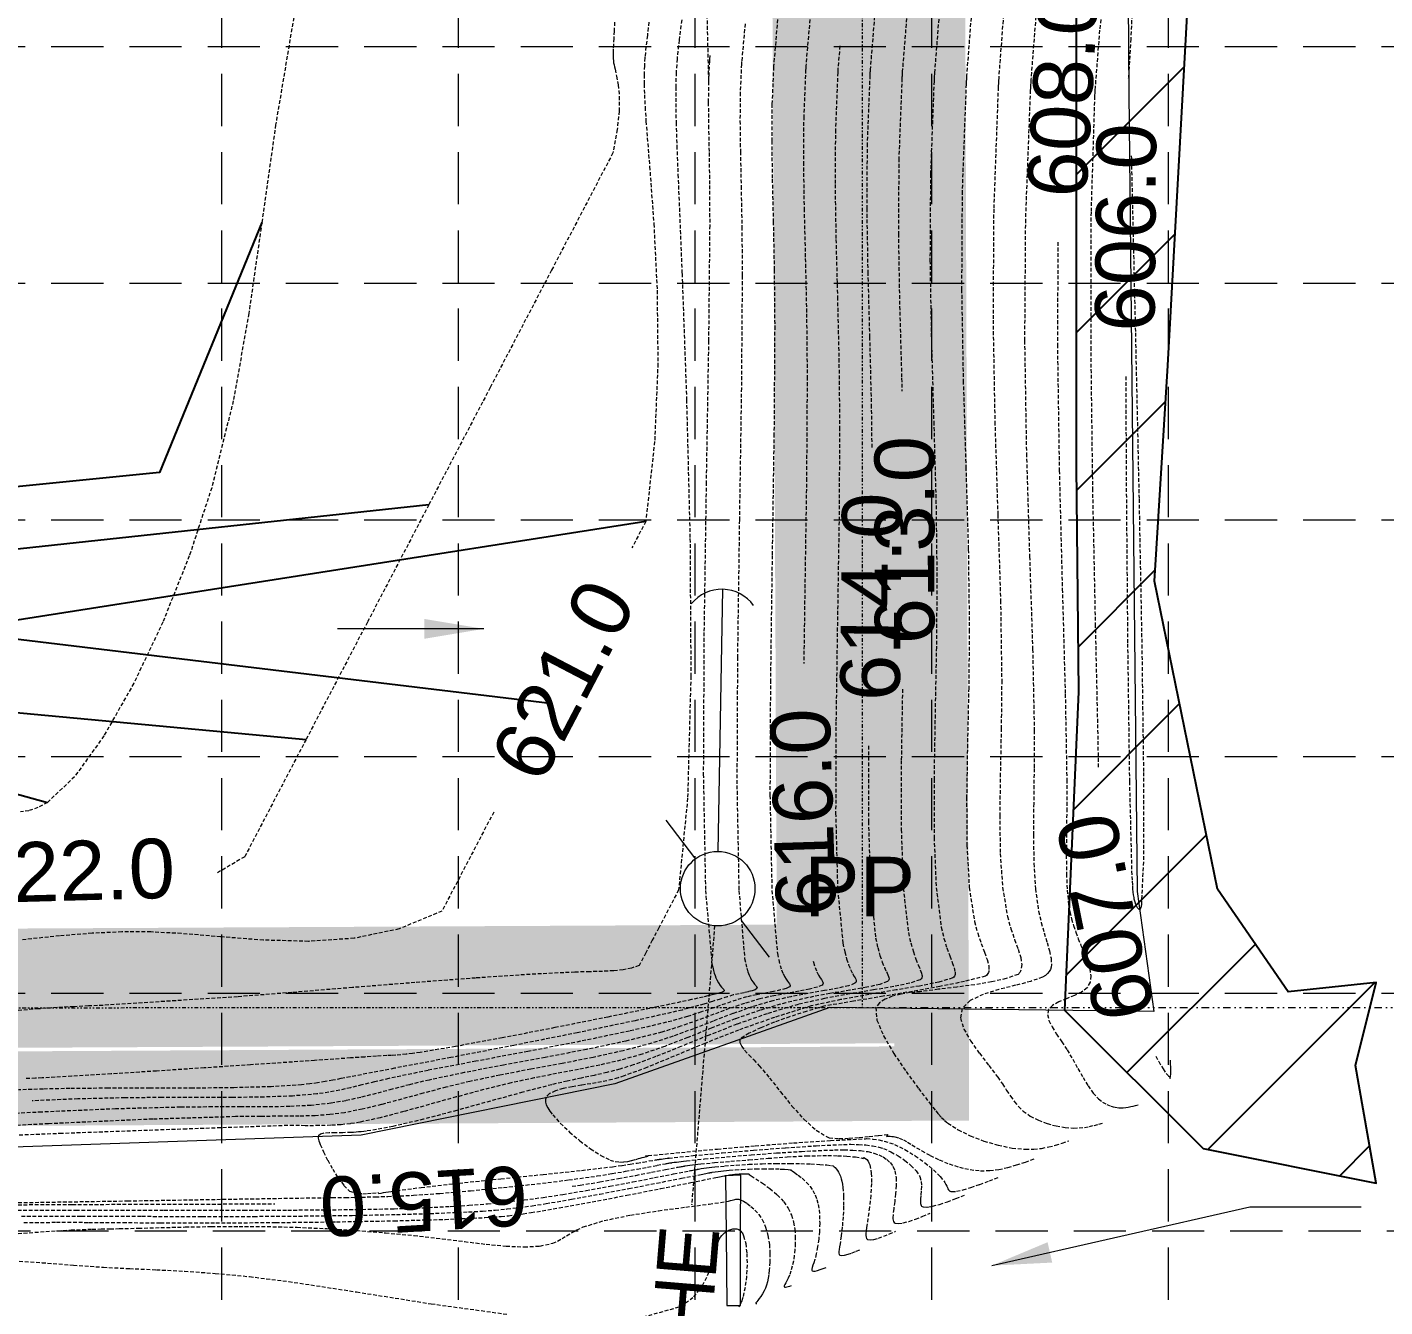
# Model space of a CAD drawing. Extents: x 299711 to 300729, y 199411 to 200048.
# Drawn here: x 300460.8 to 300551.9, y 199533.4 to 199619.3 of the extents above; entities that cross this region are included whole.
import ezdxf
from ezdxf.enums import TextEntityAlignment as Align

# ---------------------------------------------------------------- set-up
doc = ezdxf.new("R2010")
doc.units = 0
doc.header["$MEASUREMENT"] = 0
for name, pattern in [('DIVIDE', [1.25, 0.5, -0.25, 0, -0.25, 0, -0.25]), ('DIVIDE2', [0.625, 0.25, -0.125, 0, -0.125, 0, -0.125]), ('HIDDEN', [0.375, 0.25, -0.125])]:
    doc.linetypes.add(name, pattern=pattern)
for name, color, linetype in [('20-FIRM08-98', 7, 'Continuous'), ('63-TOE OF SLOPE', 7, 'Continuous'), ('BASE-30', 252, 'Continuous'), ('BASE-52', 252, 'Continuous'), ('BASE-53', 252, 'Continuous'), ('BOUND-13', 7, 'Continuous'), ('BOUND-30', 7, 'Continuous'), ('CONT-1', 252, 'Continuous'), ('CONT-2', 252, 'Continuous'), ('FIRM ON CONTOUR', 6, 'Continuous'), ('GRID', 254, 'HIDDEN'), ('LIMITS OF DISTURBANCE', 1, 'HIDDEN'), ('PRO-GRADE', 2, 'Continuous'), ('PRO-GRADE-ARROWS', 5, 'Continuous'), ('SILT FENCE', 200, 'Continuous'), ('WATER', 5, 'Continuous')]:
    doc.layers.add(name, color=color, linetype=linetype)
doc.styles.get("Standard").update_dxf_attribs({"font": 'ARIAL.TTF'})
doc.styles.add('X-HLVL1', font='X-HLVL1', dxfattribs={"width": 0.95})

# ---------------------------------------------------------------- blocks, each defined once
blk = doc.blocks.new('PP')
at = {"layer": 'BASE-52', "color": 0, "linetype": 'Continuous', "lineweight": 0}
for p, q in [((0.0413, 0.0306), (0.092, 0.0693)), ((-0.092, -0.0693), (-0.0427, -0.032))]:
    blk.add_line(p, q, dxfattribs=at)
blk.add_circle((0, 0), 0.05, dxfattribs=at)

msp = doc.modelspace()

# ---------------------------------------------------------------- hatches: boundary and pattern name
at = {"layer": 'WATER'}
h = msp.add_hatch(dxfattribs=at)
h.set_pattern_fill('ANSI31', color=256, scale=60, style=0)
h.paths.add_polyline_path([(300024.184, 199948.501), (300022.336, 199944.484), (300033.266, 199938.377), (300054.726, 199935.244), (300069.355, 199934.28), (300082.32, 199931.306), (300102.173, 199930.904), (300137.815, 199933.309), (300145.357, 199934.581), (300150.654, 199936.133), (300216.427, 199929.212), (300239.967, 199935.211), (300309.481, 199930.143), (300388.058, 199931.325), (300401.647, 199934.278), (300431.187, 199932.506), (300460.136, 199930.143), (300468.407, 199924.828), (300479.633, 199924.237), (300485.541, 199921.875), (300518.625, 199923.647), (300538.713, 199920.103), (300525.124, 199922.466), (300533.099, 199864.816), (300538.771, 199829.853), (300537.826, 199784.495), (300528.373, 199740.082), (300530.263, 199724.017), (300532.154, 199712.678), (300534.044, 199695.669), (300534.044, 199677.714), (300534.044, 199662.595), (300533.099, 199645.586), (300531.209, 199633.301), (300531.209, 199613.457), (300531.209, 199603.063), (300531.209, 199589.833), (300531.357, 199574.696), (300530.428, 199553.335), (300539.718, 199544.048), (300551.331, 199541.726), (300549.938, 199549.62), (300551.331, 199555.193), (300545.416, 199554.574), (300540.688, 199561.462), (300536.466, 199582.126), (300537.346, 199596.582), (300538.789, 199622.526), (300540.183, 199640.636), (300539.254, 199661.997), (300539.718, 199694.967), (300536.931, 199713.542), (300535.073, 199727.473), (300535.537, 199739.546), (300544.709, 199775.384), (300545.797, 199796.586), (300544.828, 199821.739), (300545.757, 199845.422), (300538.325, 199864.461), (300537.86, 199884.893), (300536.466, 199912.755), (300537.875, 199929.161), (300536.017, 199947.272), (300545.307, 199971.883), (300539.733, 199994.173), (300535.552, 200011.354), (300523.475, 200017.855), (300528.584, 199979.313), (300523.939, 199961.203), (300513.719, 199943.557), (300495.603, 199941.235), (300472.377, 199944.485), (300446.828, 199946.807), (300411.059, 199943.557), (300349.742, 199935.198), (300335.806, 199937.52), (300307.005, 199940.306), (300271.237, 199943.557), (300240.498, 199942.176), (300214.02, 199942.176), (300175.464, 199943.104), (300151.309, 199946.819), (300105.32, 199947.284), (300086.275, 199945.426), (300062.119, 199943.569), (300053.293, 199943.569)])

# ---------------------------------------------------------------- linework, layer by layer
at = {"layer": '20-FIRM08-98', "color": 7, "linetype": 'Continuous', "lineweight": 0}
msp.add_lwpolyline([(300525.54, 199536.193), (300542.847, 199540.129), (300550.32, 199540.129)], dxfattribs=at)
msp.add_solid([(300529.596, 199536.398), (300525.54, 199536.193), (300529.285, 199537.763)], dxfattribs=at)
at = {"layer": '63-TOE OF SLOPE', "linetype": 'Continuous', "lineweight": 0}
msp.add_lwpolyline([(300536.053, 199879.072), (300535.372, 199798.41), (300535.266, 199713.71), (300534.275, 199679.432), (300534.744, 199614.857), (300535.288, 199561.294), (300536.423, 199553.237), (300514.679, 199553.506), (300500.259, 199548.39), (300483.232, 199544.952), (300427.485, 199543.022), (300370.578, 199541.113), (300346.08, 199540.156), (300306.204, 199539.467), (300286.86, 199541.436), (300223.338, 199541.39), (300159.383, 199541.419), (300107.063, 199542.515), (300030.124, 199539.614), (299979.954, 199538.965), (299932.772, 199541.669)], dxfattribs=at)
at = {"layer": 'BASE-30', "linetype": 'Continuous', "lineweight": 0}
msp.add_lwpolyline([(300507.674, 199542.22), (300507.729, 199538.309), (300507.773, 199533.507), (300508.678, 199533.515), (300508.678, 199538.386), (300508.699, 199542.262), (300507.674, 199542.22)], dxfattribs=at)
at = {"layer": 'BASE-52', "linetype": 'Continuous', "lineweight": 0}
msp.add_line((300507.194, 199563.984), (300507.49, 199581.574), dxfattribs=at)
at = {"layer": 'BASE-52', "linetype": 'HIDDEN', "lineweight": 0}
msp.add_line((300506.947, 199558.993), (300505.403, 199540.243), dxfattribs=at)
at = {"layer": 'BASE-52', "linetype": 'Continuous', "lineweight": 0}
msp.add_arc((300507.426, 199578.937), 2.638, 36.08162, 140.81978, dxfattribs=at)
at = {"layer": 'BOUND-13', "color": 7, "linetype": 'DIVIDE2', "lineweight": 0}
msp.add_lwpolyline([(300000.073, 199553.408), (300000.005, 200000.008), (300516.848, 199985.027), (300516.848, 199553.487), (300000.073, 199553.408)], dxfattribs=at)
at = {"layer": 'BOUND-30', "color": 7, "linetype": 'DIVIDE', "lineweight": 0}
msp.add_line((300601.017, 199553.499), (300516.849, 199553.486), dxfattribs=at)
at = {"layer": 'CONT-1', "color": 25, "linetype": 'HIDDEN', "lineweight": 0}
for points in [[(300526.856, 199627.233), (300526.01, 199615.969), (300526.003, 199615.851), (300525.997, 199615.733), (300525.99, 199615.615), (300525.984, 199615.498), (300525.977, 199615.38), (300525.971, 199615.263), (300525.669, 199607.087), (300525.624, 199599.634), (300525.746, 199592.826), (300525.944, 199586.581), (300526.128, 199580.819), (300526.207, 199575.459), (300526.174, 199572.259), (300526.113, 199569.229), (300526.074, 199566.409), (300526.108, 199563.841), (300526.264, 199561.566), (300526.591, 199559.626), (300526.825, 199558.8), (300527.076, 199558.066), (300527.307, 199557.42), (300527.479, 199556.863), (300527.555, 199556.393), (300527.499, 199556.008), (300527.477, 199555.959), (300527.451, 199555.91), (300527.421, 199555.864), (300527.386, 199555.819), (300527.347, 199555.776), (300527.303, 199555.734), (300526.507, 199555.458), (300525.518, 199555.231), (300524.393, 199555.041), (300523.188, 199554.88), (300521.959, 199554.735), (300520.744, 199554.574), (300520.068, 199554.518), (300519.427, 199554.405), (300518.861, 199554.263), (300518.384, 199554.076), (300518.01, 199553.83), (300517.753, 199553.512), (300517.838, 199552.668), (300518.283, 199551.604), (300518.973, 199550.419), (300519.793, 199549.21), (300520.629, 199548.073), (300521.368, 199547.105), (300521.58, 199546.828), (300521.778, 199546.577), (300521.969, 199546.349), (300522.163, 199546.139), (300522.369, 199545.941), (300522.598, 199545.752), (300523.279, 199545.308), (300524.1, 199544.902), (300525.012, 199544.552), (300525.967, 199544.274), (300526.915, 199544.083), (300527.808, 199543.998), (300528.365, 199544.006), (300528.881, 199544.061), (300529.365, 199544.154), (300529.825, 199544.275), (300530.269, 199544.416), (300530.704, 199544.565)], [(300504.736, 199619.778), (300504.564, 199618.433), (300504.435, 199617.242), (300504.434, 199617.229), (300504.433, 199617.217), (300504.432, 199617.204), (300504.431, 199617.191), (300504.43, 199617.179), (300504.429, 199617.166), (300504.365, 199616.244), (300504.334, 199615.274), (300504.333, 199614.182), (300504.359, 199612.89), (300504.412, 199611.324), (300504.487, 199609.408), (300504.758, 199602.766), (300505.061, 199594.302), (300505.293, 199584.973), (300505.351, 199575.74), (300505.132, 199567.561), (300504.531, 199561.396), (300503.649, 199559.709), (300503.208, 199558.866), (300502.766, 199558.022), (300502.325, 199557.179), (300501.884, 199556.335), (300501.373, 199556.156), (300500.808, 199556.042), (300500.169, 199555.975), (300499.431, 199555.938), (300498.573, 199555.914), (300497.573, 199555.885), (300494.576, 199555.736), (300490.909, 199555.491), (300486.843, 199555.185), (300482.646, 199554.851), (300478.588, 199554.522), (300474.937, 199554.233), (300473.433, 199554.137), (300470.425, 199553.945), (300467.417, 199553.753), (300465.913, 199553.657), (300464.937, 199553.614), (300463.942, 199553.568), (300462.851, 199553.508), (300461.59, 199553.423), (300460.08, 199553.301)], [(300515.347, 199618.042), (300515.226, 199616.575), (300515.222, 199616.521), (300515.219, 199616.467), (300515.216, 199616.412), (300515.212, 199616.358), (300515.209, 199616.304), (300515.206, 199616.25), (300515.051, 199612.418), (300515.026, 199608.733), (300515.085, 199605.045), (300515.186, 199601.201), (300515.284, 199597.051), (300515.333, 199592.442), (300515.291, 199586.12), (300515.184, 199579.375), (300515.086, 199572.692), (300515.066, 199566.55), (300515.198, 199561.433), (300515.552, 199557.823), (300515.673, 199557.248), (300515.804, 199556.769), (300515.939, 199556.375), (300516.073, 199556.056), (300516.198, 199555.801), (300516.311, 199555.597), (300516.368, 199555.496), (300516.413, 199555.407), (300516.439, 199555.329), (300516.441, 199555.259), (300516.414, 199555.196), (300516.351, 199555.136), (300515.939, 199554.972), (300515.236, 199554.813), (300514.311, 199554.646), (300513.231, 199554.456), (300512.063, 199554.232), (300510.854, 199553.967), (300509.494, 199553.563), (300508.17, 199553.1), (300506.857, 199552.601), (300505.53, 199552.089), (300504.16, 199551.585), (300502.723, 199551.113), (300500.808, 199550.609), (300498.793, 199550.163), (300496.713, 199549.758), (300494.613, 199549.37), (300492.537, 199548.976), (300490.529, 199548.553), (300488.923, 199548.164), (300487.397, 199547.76), (300485.951, 199547.364), (300484.588, 199547), (300483.309, 199546.689), (300482.114, 199546.455), (300481.129, 199546.326), (300480.142, 199546.254), (300479.083, 199546.222), (300477.885, 199546.213), (300476.478, 199546.207), (300474.795, 199546.188), (300469.246, 199546.021), (300462.251, 199545.711), (300454.503, 199545.312)], [(300497.386, 199541.514), (300497.926, 199541.593), (300499.248, 199541.809), (300500.497, 199542.032), (300501.658, 199542.251), (300502.712, 199542.456), (300503.644, 199542.64), (300504.437, 199542.791), (300504.509, 199542.804), (300504.58, 199542.816), (300504.649, 199542.829), (300504.717, 199542.841), (300504.784, 199542.852), (300504.85, 199542.863), (300504.869, 199542.866), (300504.887, 199542.869), (300504.906, 199542.872), (300504.925, 199542.875), (300504.943, 199542.878), (300504.962, 199542.881), (300505.128, 199542.907), (300505.294, 199542.93), (300505.463, 199542.952), (300505.639, 199542.973), (300505.823, 199542.994), (300506.018, 199543.015), (300506.938, 199543.103), (300508.035, 199543.197), (300509.252, 199543.296), (300510.534, 199543.395), (300511.824, 199543.494), (300513.097, 199543.556), (300513.836, 199543.57), (300514.54, 199543.576), (300515.205, 199543.568), (300515.824, 199543.539), (300516.393, 199543.484), (300516.908, 199543.39), (300516.966, 199543.456), (300517.069, 199543.387), (300517.159, 199543.305), (300517.237, 199543.209), (300517.303, 199543.095), (300517.358, 199542.962), (300517.459, 199542.405), (300517.472, 199541.698), (300517.422, 199540.911), (300517.334, 199540.109), (300517.232, 199539.362), (300517.143, 199538.737), (300517.116, 199538.532), (300517.099, 199538.358), (300517.096, 199538.214), (300517.11, 199538.099), (300517.145, 199538.012), (300517.205, 199537.954), (300517.378, 199537.913), (300517.628, 199537.944), (300517.937, 199538.032), (300518.292, 199538.163), (300518.677, 199538.322), (300519.078, 199538.496)], [(300455.334, 199540.255), (300463.851, 199540.298), (300471.725, 199540.323), (300477.443, 199540.336)], [(300501.8, 199532.645), (300504.696, 199533.461), (300505.547, 199534.104), (300506.143, 199534.868), (300506.545, 199535.685), (300506.812, 199536.489), (300507.004, 199537.214), (300507.181, 199537.791), (300507.254, 199537.957), (300507.335, 199538.097), (300507.422, 199538.215), (300507.517, 199538.314), (300507.618, 199538.398), (300507.727, 199538.471), (300507.755, 199538.487), (300507.782, 199538.503), (300507.81, 199538.519), (300507.839, 199538.533), (300507.867, 199538.548), (300507.896, 199538.561), (300508.032, 199538.615), (300508.171, 199538.651), (300508.308, 199538.666), (300508.442, 199538.655), (300508.567, 199538.612), (300508.681, 199538.535), (300508.721, 199538.494), (300508.76, 199538.446), (300508.796, 199538.393), (300508.83, 199538.334), (300508.861, 199538.268), (300508.891, 199538.197), (300509.029, 199537.673), (300509.106, 199537.006), (300509.124, 199536.254), (300509.084, 199535.474), (300508.989, 199534.725), (300508.839, 199534.065), (300508.815, 199533.986), (300508.79, 199533.91), (300508.764, 199533.837), (300508.737, 199533.766), (300508.709, 199533.698), (300508.68, 199533.631), (300508.532, 199533.352)], [(300459.547, 199536.55), (300461.825, 199536.389), (300463.937, 199536.226), (300465.936, 199536.086), (300467.702, 199535.995), (300469.494, 199535.916), (300471.384, 199535.819), (300473.446, 199535.675), (300475.752, 199535.455), (300478.376, 199535.128), (300482.924, 199534.429), (300487.939, 199533.63), (300493.022, 199532.932)]]:
    msp.add_lwpolyline(points, dxfattribs=at)
at = {"layer": 'CONT-2', "color": 43, "linetype": 'HIDDEN', "lineweight": 0}
for points in [[(300543.32, 199696.825), (300541.933, 199692.417), (300540.644, 199687.546), (300538.23, 199664.915), (300536.621, 199649.827), (300535.816, 199642.283), (300535.805, 199641.997), (300535.793, 199641.714), (300535.782, 199641.432), (300535.77, 199641.15), (300535.759, 199640.867), (300535.748, 199640.583), (300535.57, 199635.987), (300535.385, 199631.113), (300535.202, 199626.328), (300535.027, 199622.001), (300534.867, 199618.503), (300534.731, 199616.203), (300534.704, 199615.884), (300534.701, 199615.854)], [(300497.904, 199696.454), (300497.801, 199692.105), (300495.603, 199680.814), (300492.089, 199667.841), (300487.937, 199654.101), (300483.823, 199640.505), (300480.424, 199627.968), (300478.705, 199619.935), (300477.496, 199612.745), (300476.569, 199606.197), (300475.697, 199600.089), (300474.652, 199594.219), (300473.207, 199588.386), (300471.702, 199583.814), (300469.924, 199579.367), (300467.978, 199575.266), (300465.97, 199571.734), (300464.003, 199568.996), (300462.184, 199567.273), (300461.549, 199566.923), (300460.946, 199566.72), (300460.373, 199566.633)], [(300524.606, 199625.911), (300523.853, 199616.082), (300523.847, 199615.979), (300523.841, 199615.876), (300523.835, 199615.774), (300523.83, 199615.671), (300523.824, 199615.568), (300523.818, 199615.466), (300523.551, 199608.298), (300523.514, 199601.698), (300523.624, 199595.559), (300523.802, 199589.775), (300523.966, 199584.24), (300524.034, 199578.849), (300523.991, 199574.949), (300523.911, 199571.171), (300523.852, 199567.613), (300523.872, 199564.378), (300524.029, 199561.566), (300524.381, 199559.277), (300524.596, 199558.492), (300524.827, 199557.81), (300525.047, 199557.226), (300525.225, 199556.733), (300525.335, 199556.322), (300525.348, 199555.989), (300525.333, 199555.919), (300525.31, 199555.853), (300525.277, 199555.79), (300525.234, 199555.729), (300525.179, 199555.671), (300525.112, 199555.614), (300523.712, 199555.258), (300522.057, 199554.921), (300520.216, 199554.593), (300518.259, 199554.267), (300516.258, 199553.934), (300514.263, 199553.595), (300513.095, 199553.243), (300511.98, 199552.891), (300510.956, 199552.529), (300510.044, 199552.158), (300509.262, 199551.782), (300508.629, 199551.401), (300508.634, 199551.162), (300508.751, 199550.911), (300508.96, 199550.64), (300509.24, 199550.339), (300509.573, 199549.998), (300509.939, 199549.609), (300510.633, 199548.782), (300511.366, 199547.852), (300512.135, 199546.901), (300512.937, 199546.013), (300513.769, 199545.273), (300514.627, 199544.763), (300515.302, 199544.725), (300515.977, 199544.739), (300516.646, 199544.788), (300517.304, 199544.857), (300517.945, 199544.931), (300518.564, 199544.993), (300518.481, 199544.867), (300518.601, 199544.872), (300518.716, 199544.872), (300518.828, 199544.866), (300518.937, 199544.853), (300519.044, 199544.835), (300519.328, 199544.754), (300519.608, 199544.632), (300519.891, 199544.479), (300520.186, 199544.3), (300520.499, 199544.104), (300520.838, 199543.897), (300521.399, 199543.587), (300522.02, 199543.287), (300522.684, 199543.017), (300523.376, 199542.794), (300524.082, 199542.635), (300524.787, 199542.558), (300525.406, 199542.569), (300526.014, 199542.645), (300526.613, 199542.775), (300527.205, 199542.945), (300527.793, 199543.142), (300528.379, 199543.351)], [(300528.988, 199626.358), (300528.166, 199615.795), (300528.159, 199615.672), (300528.152, 199615.55), (300528.145, 199615.428), (300528.138, 199615.306), (300528.131, 199615.184), (300528.124, 199615.062), (300527.795, 199606.4), (300527.739, 199598.259), (300527.863, 199590.699), (300528.075, 199583.78), (300528.281, 199577.562), (300528.388, 199572.105), (300528.381, 199569.548), (300528.352, 199567.214), (300528.336, 199565.096), (300528.363, 199563.189), (300528.468, 199561.486), (300528.682, 199559.98), (300528.858, 199559.216), (300529.054, 199558.515), (300529.246, 199557.88), (300529.407, 199557.312), (300529.515, 199556.814), (300529.542, 199556.389), (300529.521, 199556.218), (300529.474, 199556.062), (300529.397, 199555.919), (300529.285, 199555.788), (300529.135, 199555.666), (300528.942, 199555.553), (300528.159, 199555.265), (300527.138, 199555.001), (300526.023, 199554.723), (300524.957, 199554.395), (300524.085, 199553.979), (300523.55, 199553.44), (300523.447, 199552.806), (300523.667, 199552.07), (300524.119, 199551.269), (300524.71, 199550.44), (300525.346, 199549.619), (300525.936, 199548.843), (300526.257, 199548.38), (300526.539, 199547.952), (300526.8, 199547.556), (300527.06, 199547.194), (300527.338, 199546.864), (300527.652, 199546.566), (300528.127, 199546.232), (300528.67, 199545.951), (300529.256, 199545.727), (300529.862, 199545.562), (300530.465, 199545.46), (300531.041, 199545.421), (300531.409, 199545.433), (300531.756, 199545.471), (300532.088, 199545.529), (300532.409, 199545.604), (300532.721, 199545.689), (300533.029, 199545.779)], [(300522.36, 199624.7), (300521.696, 199616.199), (300521.691, 199616.11), (300521.685, 199616.021), (300521.68, 199615.932), (300521.675, 199615.842), (300521.67, 199615.754), (300521.665, 199615.665), (300521.428, 199609.433), (300521.394, 199603.63), (300521.49, 199598.134), (300521.647, 199592.82), (300521.795, 199587.565), (300521.862, 199582.247), (300521.822, 199577.683), (300521.736, 199573.159), (300521.665, 199568.847), (300521.67, 199564.919), (300521.812, 199561.547), (300522.151, 199558.903), (300522.331, 199558.154), (300522.526, 199557.516), (300522.717, 199556.978), (300522.886, 199556.533), (300523.013, 199556.171), (300523.08, 199555.885), (300523.085, 199555.808), (300523.081, 199555.736), (300523.064, 199555.67), (300523.033, 199555.608), (300522.986, 199555.55), (300522.922, 199555.495), (300521.991, 199555.215), (300520.697, 199554.955), (300519.116, 199554.689), (300517.325, 199554.394), (300515.401, 199554.044), (300513.419, 199553.616), (300510.961, 199552.851), (300508.558, 199552.001), (300506.296, 199551.107), (300504.226, 199550.244), (300502.4, 199549.49), (300500.871, 199548.922), (300500.464, 199548.794), (300500.082, 199548.688), (300499.718, 199548.599), (300499.363, 199548.523), (300499.009, 199548.457), (300498.648, 199548.397), (300498.016, 199548.3), (300497.383, 199548.196), (300496.788, 199548.075), (300496.273, 199547.926), (300495.876, 199547.737), (300495.639, 199547.497), (300495.59, 199547.342), (300495.596, 199547.17), (300495.651, 199546.981), (300495.754, 199546.774), (300495.899, 199546.551), (300496.083, 199546.312), (300496.593, 199545.748), (300497.218, 199545.152), (300497.912, 199544.566), (300498.627, 199544.03), (300499.315, 199543.587), (300499.929, 199543.278), (300500.268, 199543.184), (300500.573, 199543.143), (300500.853, 199543.147), (300501.121, 199543.185), (300501.386, 199543.247), (300501.657, 199543.324), (300501.717, 199543.335), (300501.829, 199543.37), (300501.947, 199543.406), (300502.075, 199543.443), (300502.213, 199543.48), (300502.365, 199543.518), (300502.381, 199543.522), (300502.397, 199543.525), (300502.413, 199543.529), (300502.43, 199543.533), (300502.447, 199543.537), (300502.464, 199543.541), (300502.468, 199543.542), (300502.473, 199543.543), (300502.478, 199543.544), (300502.483, 199543.545), (300502.488, 199543.546), (300502.312, 199543.55), (300502.316, 199543.55), (300502.319, 199543.55), (300502.323, 199543.551), (300502.327, 199543.551), (300502.33, 199543.551), (300502.489, 199543.571), (300504.714, 199543.793), (300507.137, 199544.017), (300509.671, 199544.232), (300512.23, 199544.426), (300514.726, 199544.589), (300517.074, 199544.708), (300517.132, 199544.731), (300517.561, 199544.687), (300517.955, 199544.626), (300518.324, 199544.546), (300518.679, 199544.443), (300519.005, 199544.326), (300519.715, 199543.982), (300520.409, 199543.562), (300521.055, 199543.097), (300521.623, 199542.622), (300522.082, 199542.168), (300522.4, 199541.767), (300522.469, 199541.644), (300522.52, 199541.534), (300522.562, 199541.436), (300522.598, 199541.352), (300522.637, 199541.282), (300522.683, 199541.228), (300522.706, 199541.21), (300522.732, 199541.194), (300522.76, 199541.182), (300522.791, 199541.171), (300522.826, 199541.164), (300522.865, 199541.159), (300523.178, 199541.179), (300523.61, 199541.278), (300524.137, 199541.438), (300524.736, 199541.645), (300525.383, 199541.884), (300526.053, 199542.137)], [(300520.12, 199623.618), (300519.539, 199616.321), (300519.534, 199616.244), (300519.53, 199616.168), (300519.525, 199616.091), (300519.521, 199616.014), (300519.516, 199615.938), (300519.512, 199615.862), (300519.305, 199610.49), (300519.273, 199605.436), (300519.357, 199600.561), (300519.494, 199595.73), (300519.517, 199594.87)], [(300517.885, 199622.639), (300517.382, 199616.447), (300517.378, 199616.381), (300517.374, 199616.316), (300517.37, 199616.251), (300517.367, 199616.186), (300517.363, 199616.121), (300517.359, 199616.057), (300517.178, 199611.482), (300517.15, 199607.133), (300517.222, 199602.861), (300517.34, 199598.52), (300517.454, 199593.963), (300517.487, 199591.074)], [(300533.155, 199622.411), (300532.774, 199619.091), (300532.47, 199615.221), (300532.464, 199615.129), (300532.459, 199615.037), (300532.453, 199614.944), (300532.448, 199614.852), (300532.443, 199614.758), (300532.438, 199614.665), (300532.198, 199606.888), (300532.176, 199597.836), (300532.296, 199588.343), (300532.481, 199579.247), (300532.656, 199571.383), (300532.684, 199569.524)], [(300511.205, 199620.191), (300510.913, 199616.842), (300510.911, 199616.807), (300510.909, 199616.771), (300510.906, 199616.736), (300510.904, 199616.701), (300510.902, 199616.666), (300510.9, 199616.631), (300510.794, 199614.133), (300510.774, 199611.667), (300510.812, 199609.089), (300510.878, 199606.254), (300510.943, 199603.015), (300510.977, 199599.229), (300510.928, 199592.01), (300510.806, 199583.839), (300510.69, 199575.491), (300510.658, 199567.741), (300510.789, 199561.363), (300511.16, 199557.131), (300511.246, 199556.702), (300511.34, 199556.341), (300511.438, 199556.04), (300511.539, 199555.79), (300511.641, 199555.586), (300511.742, 199555.418), (300511.831, 199555.291), (300511.911, 199555.185), (300511.972, 199555.097), (300512.008, 199555.021), (300512.009, 199554.956), (300511.97, 199554.897), (300511.741, 199554.793), (300511.376, 199554.693), (300510.903, 199554.592), (300510.354, 199554.482), (300509.759, 199554.36), (300509.09, 199554.228), (300508.395, 199554.009), (300507.664, 199553.767), (300506.896, 199553.501), (300506.061, 199553.215), (300505.131, 199552.915), (300504.078, 199552.605), (300501.237, 199551.932), (300497.946, 199551.244), (300494.423, 199550.563), (300490.93, 199549.907), (300487.728, 199549.295), (300485.081, 199548.745), (300484.118, 199548.521), (300483.28, 199548.315), (300482.521, 199548.13), (300481.796, 199547.966), (300481.06, 199547.827), (300480.269, 199547.713), (300478.625, 199547.574), (300476.71, 199547.502), (300474.577, 199547.475), (300472.276, 199547.472), (300469.86, 199547.471), (300467.379, 199547.451), (300464.22, 199547.376), (300461.169, 199547.254)], [(300513.428, 199620.933), (300513.069, 199616.707), (300513.067, 199616.663), (300513.064, 199616.618), (300513.061, 199616.574), (300513.058, 199616.53), (300513.056, 199616.485), (300513.053, 199616.441), (300512.923, 199613.3), (300512.9, 199610.244), (300512.949, 199607.12), (300513.032, 199603.779), (300513.113, 199600.068), (300513.155, 199595.838), (300513.111, 199589.032), (300512.998, 199581.565), (300512.927, 199576.592)], [(300508.986, 199619.522), (300508.758, 199616.979), (300508.756, 199616.952), (300508.754, 199616.926), (300508.752, 199616.899), (300508.751, 199616.872), (300508.749, 199616.845), (300508.747, 199616.819), (300508.664, 199614.914), (300508.647, 199613.002), (300508.675, 199610.949), (300508.725, 199608.622), (300508.773, 199605.889), (300508.797, 199602.614), (300508.74, 199595.074), (300508.606, 199586.226), (300508.479, 199577.023), (300508.441, 199568.415), (300508.574, 199561.355), (300508.961, 199556.794), (300509.03, 199556.452), (300509.103, 199556.157), (300509.18, 199555.904), (300509.26, 199555.69), (300509.343, 199555.508), (300509.427, 199555.355), (300509.53, 199555.202), (300509.626, 199555.078), (300509.708, 199554.979), (300509.766, 199554.899), (300509.792, 199554.834), (300509.779, 199554.778), (300509.664, 199554.707), (300509.476, 199554.641), (300509.227, 199554.574), (300508.931, 199554.506), (300508.601, 199554.431), (300508.195, 199554.354), (300507.793, 199554.224), (300507.323, 199554.082), (300506.803, 199553.922), (300506.215, 199553.746), (300505.54, 199553.554), (300504.759, 199553.344), (300501.608, 199552.625), (300497.73, 199551.815), (300493.477, 199550.971), (300489.253, 199550.156), (300485.46, 199549.432), (300482.499, 199548.861), (300481.877, 199548.739), (300481.322, 199548.631), (300480.808, 199548.538), (300480.306, 199548.457), (300479.791, 199548.387), (300479.236, 199548.328), (300477.187, 199548.198), (300474.694, 199548.129), (300471.927, 199548.101), (300469.058, 199548.097), (300466.258, 199548.095), (300463.698, 199548.078), (300461.9, 199548.041), (300460.24, 199547.983)], [(300500.233, 199619.634), (300500.201, 199619.033), (300500.174, 199618.543), (300500.152, 199618.149), (300500.137, 199617.831), (300500.129, 199617.573), (300500.13, 199617.356), (300500.13, 199617.354), (300500.13, 199617.351), (300500.13, 199617.349), (300500.13, 199617.347), (300500.13, 199617.345), (300500.13, 199617.343), (300500.138, 199617.188), (300500.151, 199617.043), (300500.171, 199616.903), (300500.196, 199616.764), (300500.226, 199616.621), (300500.263, 199616.468), (300500.374, 199616.011), (300500.482, 199615.42), (300500.55, 199614.652), (300500.539, 199613.665), (300500.41, 199612.416), (300500.125, 199610.862), (300496.007, 199602.99), (300491.889, 199595.117), (300487.771, 199587.245), (300483.653, 199579.372), (300479.535, 199571.5), (300475.417, 199563.627), (300473.543, 199562.521)], [(300502.543, 199619.634), (300502.433, 199618.728), (300502.341, 199617.975), (300502.273, 199617.293), (300502.272, 199617.285), (300502.271, 199617.278), (300502.271, 199617.27), (300502.27, 199617.263), (300502.269, 199617.255), (300502.269, 199617.248), (300502.233, 199616.694), (300502.216, 199616.108), (300502.217, 199615.467), (300502.238, 199614.747), (300502.28, 199613.926), (300502.342, 199612.981), (300502.585, 199609.937), (300502.867, 199606.101), (300503.086, 199601.637), (300503.139, 199596.71), (300502.92, 199591.486), (300502.328, 199586.129), (300501.397, 199584.348)], [(300506.628, 199617.391), (300506.603, 199617.119), (300506.601, 199617.1), (300506.6, 199617.081), (300506.599, 199617.062), (300506.597, 199617.043), (300506.596, 199617.024), (300506.595, 199617.005), (300506.533, 199615.641), (300506.521, 199614.241), (300506.539, 199612.691), (300506.573, 199610.876), (300506.604, 199608.68), (300506.616, 199605.987), (300506.537, 199598.247), (300506.379, 199588.762), (300506.231, 199578.685), (300506.186, 199569.171), (300506.334, 199561.371), (300506.768, 199556.439), (300506.817, 199556.209), (300506.867, 199556.002), (300506.919, 199555.816), (300506.973, 199555.65), (300507.029, 199555.502), (300507.087, 199555.371), (300507.202, 199555.158), (300507.315, 199554.994), (300507.418, 199554.87), (300507.503, 199554.779), (300507.563, 199554.711), (300507.589, 199554.658), (300507.581, 199554.622), (300507.547, 199554.588), (300507.489, 199554.556), (300507.406, 199554.524), (300507.298, 199554.491), (300507.168, 199554.455), (300506.983, 199554.407), (300506.76, 199554.352), (300506.496, 199554.289), (300506.185, 199554.217), (300505.822, 199554.136), (300505.402, 199554.043), (300502.969, 199553.526), (300499.785, 199552.871), (300496.233, 199552.161), (300492.695, 199551.475), (300489.555, 199550.894), (300487.195, 199550.5), (300486.682, 199550.428), (300486.256, 199550.377), (300485.892, 199550.341), (300485.569, 199550.316), (300485.264, 199550.297), (300484.953, 199550.281), (300484.27, 199550.241), (300483.462, 199550.189), (300482.511, 199550.125), (300481.4, 199550.048), (300480.11, 199549.959), (300478.622, 199549.856), (300475.819, 199549.666), (300472.697, 199549.458), (300469.497, 199549.249), (300466.457, 199549.056), (300463.818, 199548.897), (300461.82, 199548.788), (300461.384, 199548.768), (300461, 199548.752), (300460.645, 199548.739)], [(300534.529, 199595.858), (300534.56, 199588.735), (300534.652, 199577.916), (300534.776, 199568.674), (300534.923, 199562.665), (300534.939, 199562.303), (300534.956, 199561.985), (300534.973, 199561.708), (300534.992, 199561.467), (300535.013, 199561.256), (300535.036, 199561.073), (300535.05, 199560.98), (300535.065, 199560.893), (300535.081, 199560.812), (300535.098, 199560.737), (300535.116, 199560.666), (300535.134, 199560.6), (300535.186, 199560.449), (300535.241, 199560.323), (300535.298, 199560.225), (300535.356, 199560.154), (300535.411, 199560.114), (300535.462, 199560.105), (300535.489, 199560.115), (300535.514, 199560.139), (300535.538, 199560.179), (300535.559, 199560.237), (300535.58, 199560.315), (300535.599, 199560.416), (300535.738, 199563.417), (300535.74, 199569.348), (300535.632, 199577.623), (300535.441, 199587.657), (300535.196, 199598.862), (300534.923, 199610.653)], [(300529.977, 199604.873), (300529.944, 199597.998), (300530.068, 199589.541), (300530.272, 199581.594), (300530.469, 199574.551), (300530.572, 199568.804), (300530.57, 199566.859), (300530.554, 199565.179), (300530.541, 199563.731), (300530.549, 199562.479), (300530.596, 199561.391), (300530.698, 199560.433), (300530.787, 199559.936), (300530.897, 199559.464), (300531.028, 199559.008), (300531.177, 199558.564), (300531.342, 199558.124), (300531.522, 199557.681), (300531.746, 199557.15), (300531.954, 199556.622), (300532.111, 199556.111), (300532.183, 199555.634), (300532.135, 199555.206), (300531.934, 199554.841), (300531.566, 199554.552), (300531.083, 199554.314), (300530.551, 199554.103), (300530.039, 199553.891), (300529.615, 199553.655), (300529.347, 199553.368), (300529.282, 199553.037), (300529.375, 199552.648), (300529.589, 199552.208), (300529.888, 199551.726), (300530.234, 199551.208), (300530.593, 199550.662), (300530.968, 199550.04), (300531.321, 199549.418), (300531.663, 199548.817), (300532.002, 199548.262), (300532.347, 199547.775), (300532.707, 199547.38), (300532.975, 199547.166), (300533.252, 199547.004), (300533.532, 199546.89), (300533.811, 199546.819), (300534.087, 199546.785), (300534.354, 199546.784), (300534.53, 199546.799), (300534.7, 199546.825), (300534.867, 199546.859), (300535.031, 199546.9), (300535.193, 199546.945), (300535.355, 199546.993)], [(300519.547, 199574.872), (300519.47, 199570.097), (300519.466, 199565.455), (300519.603, 199561.516), (300519.948, 199558.539), (300520.106, 199557.842), (300520.278, 199557.254), (300520.45, 199556.766), (300520.609, 199556.366), (300520.741, 199556.045), (300520.834, 199555.791), (300520.857, 199555.706), (300520.867, 199555.628), (300520.863, 199555.558), (300520.841, 199555.493), (300520.798, 199555.432), (300520.731, 199555.375), (300520.039, 199555.142), (300518.968, 199554.921), (300517.603, 199554.69), (300516.024, 199554.428), (300514.315, 199554.113), (300512.558, 199553.723), (300510.471, 199553.097), (300508.438, 199552.387), (300506.503, 199551.633), (300504.686, 199550.891), (300503.007, 199550.214), (300501.487, 199549.658), (300500.585, 199549.381), (300499.725, 199549.156), (300498.873, 199548.961), (300497.993, 199548.774), (300497.053, 199548.572), (300496.016, 199548.332), (300494.068, 199547.828), (300491.9, 199547.229), (300489.64, 199546.603), (300487.417, 199546.015), (300485.361, 199545.532), (300483.6, 199545.22), (300483.414, 199545.197), (300483.233, 199545.177), (300483.058, 199545.161), (300482.888, 199545.147), (300482.722, 199545.136), (300482.561, 199545.127), (300482.002, 199545.112), (300481.503, 199545.111), (300481.078, 199545.105), (300480.739, 199545.078), (300480.499, 199545.012), (300480.371, 199544.891), (300480.354, 199544.826), (300480.354, 199544.749), (300480.369, 199544.661), (300480.398, 199544.56), (300480.438, 199544.447), (300480.489, 199544.321), (300480.704, 199543.837), (300480.987, 199543.269), (300481.321, 199542.668), (300481.688, 199542.086), (300482.071, 199541.577), (300482.451, 199541.191), (300482.744, 199541.094), (300483.037, 199541.039), (300483.338, 199541.019), (300483.653, 199541.026), (300483.989, 199541.054), (300484.356, 199541.099), (300484.427, 199541.039), (300484.572, 199541.065), (300484.725, 199541.091), (300484.887, 199541.119), (300485.058, 199541.146), (300485.238, 199541.175), (300487.259, 199541.44), (300489.794, 199541.727), (300492.608, 199542.022), (300495.438, 199542.312), (300498.024, 199542.585), (300500.103, 199542.83), (300500.74, 199542.917), (300501.279, 199542.998), (300501.744, 199543.074), (300502.16, 199543.146), (300502.551, 199543.214), (300502.942, 199543.279), (300502.982, 199543.285), (300503.023, 199543.292), (300503.065, 199543.298), (300503.106, 199543.305), (300503.148, 199543.311), (300503.191, 199543.318), (300503.203, 199543.319), (300503.215, 199543.321), (300503.228, 199543.323), (300503.24, 199543.325), (300503.252, 199543.327), (300503.265, 199543.329), (300503.379, 199543.345), (300503.498, 199543.362), (300503.623, 199543.378), (300503.753, 199543.396), (300503.889, 199543.413), (300503.863, 199543.409), (300505.513, 199543.576), (300507.452, 199543.757), (300509.555, 199543.937), (300511.696, 199544.102), (300513.749, 199544.235), (300515.589, 199544.323), (300516.077, 199544.337), (300516.61, 199544.324), (300517.093, 199544.29), (300517.539, 199544.232), (300517.959, 199544.147), (300518.274, 199544.056), (300518.776, 199543.826), (300519.26, 199543.557), (300519.713, 199543.253), (300520.117, 199542.916), (300520.458, 199542.553), (300520.719, 199542.166), (300520.797, 199541.842), (300520.821, 199541.516), (300520.81, 199541.199), (300520.782, 199540.904), (300520.757, 199540.642), (300520.752, 199540.425), (300520.76, 199540.352), (300520.775, 199540.288), (300520.799, 199540.234), (300520.833, 199540.19), (300520.877, 199540.155), (300520.933, 199540.13), (300521.196, 199540.11), (300521.569, 199540.174), (300522.032, 199540.303), (300522.56, 199540.482), (300523.133, 199540.695), (300523.728, 199540.924)], [(300517.277, 199571.076), (300517.265, 199565.997), (300517.4, 199561.477), (300517.749, 199558.179), (300517.888, 199557.539), (300518.039, 199557.005), (300518.192, 199556.565), (300518.339, 199556.207), (300518.47, 199555.92), (300518.577, 199555.694), (300518.617, 199555.601), (300518.645, 199555.518), (300518.655, 199555.444), (300518.644, 199555.376), (300518.608, 199555.314), (300518.541, 199555.256), (300518.035, 199555.061), (300517.167, 199554.874), (300516.02, 199554.676), (300514.676, 199554.448), (300513.217, 199554.174), (300511.725, 199553.834), (300510, 199553.332), (300508.335, 199552.749), (300506.719, 199552.125), (300505.144, 199551.496), (300503.598, 199550.901), (300502.074, 199550.378), (300500.659, 199549.979), (300499.241, 199549.648), (300497.808, 199549.358), (300496.346, 199549.08), (300494.843, 199548.789), (300493.287, 199548.455), (300491.465, 199548.007), (300489.617, 199547.509), (300487.804, 199547.003), (300486.084, 199546.526), (300484.517, 199546.12), (300483.162, 199545.822), (300482.509, 199545.716), (300481.877, 199545.647), (300481.201, 199545.607), (300480.418, 199545.587), (300479.465, 199545.577), (300478.688, 199545.606), (300471.515, 199545.359), (300463.164, 199545.061), (300454.373, 199544.707)], [(300492.127, 199566.627), (300488.651, 199559.981), (300485.773, 199558.785), (300482.756, 199558.155), (300479.692, 199557.951), (300476.677, 199558.032), (300473.803, 199558.254), (300471.165, 199558.478), (300469.117, 199558.579), (300467.17, 199558.582), (300465.177, 199558.491), (300462.994, 199558.315), (300460.476, 199558.057)], [(300513.549, 199556.632), (300513.572, 199556.547), (300513.689, 199556.199), (300513.807, 199555.916), (300513.923, 199555.688), (300514.034, 199555.503), (300514.107, 199555.392), (300514.17, 199555.296), (300514.213, 199555.214), (300514.23, 199555.141), (300514.215, 199555.076), (300514.16, 199555.017), (300513.848, 199554.882), (300513.318, 199554.752), (300512.619, 199554.617), (300511.804, 199554.467), (300510.924, 199554.293), (300509.975, 199554.098), (300508.947, 199553.788), (300507.933, 199553.438), (300506.903, 199553.058), (300505.825, 199552.66), (300504.668, 199552.256), (300503.403, 199551.856), (300500.997, 199551.26), (300498.351, 199550.696), (300495.57, 199550.16), (300492.791, 199549.646), (300490.15, 199549.145), (300487.785, 199548.647), (300486.482, 199548.334), (300485.308, 199548.028), (300484.228, 199547.74), (300483.205, 199547.48), (300482.205, 199547.258), (300481.191, 199547.084), (300479.868, 199546.943), (300478.442, 199546.869), (300476.881, 199546.842), (300475.159, 199546.839), (300473.244, 199546.84), (300471.109, 199546.823), (300466.752, 199546.708), (300461.8, 199546.497), (300456.443, 199546.219)], [(300536.548, 199550.237), (300536.739, 199549.889), (300537.035, 199549.389), (300537.274, 199549.042), (300537.323, 199548.985), (300537.366, 199548.941), (300537.405, 199548.911), (300537.438, 199548.894), (300537.468, 199548.891), (300537.514, 199548.758), (300537.538, 199548.894), (300537.551, 199549.068), (300537.555, 199549.272), (300537.551, 199549.499), (300537.542, 199549.741), (300537.532, 199549.99)], [(300460.226, 199540.422), (300467.557, 199540.536), (300474.67, 199540.658), (300481.291, 199540.761), (300482.174, 199540.76), (300483.264, 199540.789), (300484.188, 199540.812), (300485.021, 199540.836), (300485.845, 199540.868), (300486.737, 199540.916), (300488.511, 199541.042), (300490.567, 199541.219), (300492.778, 199541.436), (300495.018, 199541.681), (300497.158, 199541.943), (300499.071, 199542.209), (300500.072, 199542.368), (300500.959, 199542.522), (300501.746, 199542.668), (300502.449, 199542.803), (300503.082, 199542.925), (300503.66, 199543.032), (300503.716, 199543.041), (300503.772, 199543.051), (300503.827, 199543.06), (300503.883, 199543.07), (300503.938, 199543.079), (300503.994, 199543.088), (300504.009, 199543.09), (300504.025, 199543.093), (300504.041, 199543.095), (300504.057, 199543.098), (300504.073, 199543.1), (300504.089, 199543.103), (300504.234, 199543.124), (300504.383, 199543.145), (300504.537, 199543.166), (300504.699, 199543.187), (300504.869, 199543.207), (300505.05, 199543.228), (300506.263, 199543.355), (300507.747, 199543.492), (300509.398, 199543.628), (300511.107, 199543.753), (300512.767, 199543.857), (300514.273, 199543.931), (300514.988, 199543.953), (300515.633, 199543.96), (300516.215, 199543.946), (300516.741, 199543.908), (300517.218, 199543.842), (300517.638, 199543.738), (300517.955, 199543.625), (300518.245, 199543.484), (300518.504, 199543.312), (300518.725, 199543.105), (300518.905, 199542.857), (300519.039, 199542.564), (300519.121, 199542.096), (300519.131, 199541.57), (300519.092, 199541.022), (300519.027, 199540.486), (300518.96, 199539.996), (300518.915, 199539.586), (300518.908, 199539.449), (300518.91, 199539.332), (300518.925, 199539.233), (300518.953, 199539.152), (300518.998, 199539.09), (300519.061, 199539.046), (300519.282, 199539.011), (300519.596, 199539.055), (300519.983, 199539.163), (300520.426, 199539.319), (300520.905, 199539.506), (300521.403, 199539.71)], [(300457.934, 199539.912), (300464.094, 199539.924), (300470.01, 199539.919), (300475.354, 199539.916), (300478.304, 199539.921), (300480.938, 199539.938), (300483.301, 199539.967), (300485.436, 199540.013), (300487.387, 199540.078), (300489.198, 199540.166), (300490.465, 199540.246), (300491.702, 199540.343), (300492.929, 199540.46), (300494.167, 199540.602), (300495.439, 199540.771), (300496.765, 199540.971), (300498.326, 199541.233), (300499.917, 199541.519), (300501.469, 199541.812), (300502.916, 199542.095), (300504.192, 199542.347), (300505.23, 199542.551), (300505.32, 199542.569), (300505.406, 199542.585), (300505.49, 199542.601), (300505.571, 199542.617), (300505.65, 199542.631), (300505.727, 199542.645), (300505.749, 199542.649), (300505.77, 199542.653), (300505.792, 199542.657), (300505.813, 199542.66), (300505.834, 199542.664), (300505.855, 199542.668), (300506.04, 199542.699), (300506.22, 199542.726), (300506.399, 199542.751), (300506.581, 199542.775), (300506.77, 199542.797), (300506.97, 199542.818), (300507.628, 199542.881), (300508.39, 199542.941), (300509.232, 199542.993), (300510.132, 199543.033), (300511.066, 199543.055), (300512.012, 199543.056), (300512.73, 199543.039), (300513.404, 199543.012), (300513.996, 199542.979), (300514.468, 199542.945), (300514.783, 199542.916), (300514.903, 199542.896), (300514.903, 199542.894), (300514.918, 199542.874), (300514.961, 199542.832), (300515.023, 199542.769), (300515.098, 199542.686), (300515.18, 199542.582), (300515.261, 199542.457), (300515.327, 199542.329), (300515.388, 199542.186), (300515.442, 199542.026), (300515.488, 199541.849), (300515.528, 199541.655), (300515.559, 199541.444), (300515.602, 199540.843), (300515.602, 199540.174), (300515.569, 199539.477), (300515.51, 199538.796), (300515.437, 199538.172), (300515.359, 199537.648), (300515.323, 199537.443), (300515.293, 199537.271), (300515.276, 199537.13), (300515.276, 199537.019), (300515.299, 199536.939), (300515.351, 199536.889), (300515.48, 199536.866), (300515.666, 199536.891), (300515.898, 199536.955), (300516.163, 199537.048), (300516.452, 199537.16), (300516.753, 199537.282)], [(300460.438, 199539.519), (300464.473, 199539.518), (300468.516, 199539.502), (300472.552, 199539.491), (300476.037, 199539.498), (300479.426, 199539.523), (300482.64, 199539.566), (300485.599, 199539.626), (300488.226, 199539.704), (300490.439, 199539.798), (300491.373, 199539.853), (300492.225, 199539.916), (300493.036, 199539.994), (300493.848, 199540.089), (300494.701, 199540.207), (300495.635, 199540.354), (300497.351, 199540.649), (300499.248, 199540.996), (300501.197, 199541.367), (300503.065, 199541.73), (300504.721, 199542.056), (300506.036, 199542.315), (300506.145, 199542.336), (300506.249, 199542.356), (300506.349, 199542.375), (300506.446, 199542.394), (300506.538, 199542.411), (300506.628, 199542.427), (300506.652, 199542.432), (300506.677, 199542.436), (300506.701, 199542.441), (300506.726, 199542.445), (300506.749, 199542.449), (300506.773, 199542.453), (300506.979, 199542.487), (300507.174, 199542.516), (300507.362, 199542.54), (300507.547, 199542.561), (300507.735, 199542.58), (300507.93, 199542.597), (300508.334, 199542.627), (300508.771, 199542.652), (300509.233, 199542.673), (300509.709, 199542.687), (300510.19, 199542.694), (300510.666, 199542.692), (300511.023, 199542.685), (300511.353, 199542.674), (300511.642, 199542.659), (300511.871, 199542.643), (300512.024, 199542.627), (300512.083, 199542.612), (300512.083, 199542.606), (300512.149, 199542.549), (300512.314, 199542.433), (300512.547, 199542.265), (300512.818, 199542.051), (300513.097, 199541.797), (300513.354, 199541.51), (300513.542, 199541.233), (300513.692, 199540.936), (300513.807, 199540.62), (300513.892, 199540.285), (300513.95, 199539.934), (300513.983, 199539.566), (300513.997, 199539.035), (300513.977, 199538.493), (300513.929, 199537.959), (300513.857, 199537.452), (300513.768, 199536.99), (300513.667, 199536.593), (300513.602, 199536.389), (300513.542, 199536.217), (300513.494, 199536.075), (300513.464, 199535.964), (300513.461, 199535.884), (300513.491, 199535.834), (300513.57, 199535.815), (300513.691, 199535.827), (300513.845, 199535.865), (300514.025, 199535.922), (300514.222, 199535.992), (300514.427, 199536.068)], [(300460.6, 199539.079), (300462.782, 199539.101), (300464.961, 199539.097), (300467.253, 199539.081), (300469.775, 199539.065), (300473.481, 199539.063), (300477.503, 199539.085), (300481.581, 199539.131), (300485.453, 199539.202), (300488.859, 199539.298), (300491.538, 199539.419), (300492.105, 199539.456), (300492.623, 199539.497), (300493.114, 199539.545), (300493.599, 199539.602), (300494.102, 199539.67), (300494.645, 199539.751), (300496.525, 199540.066), (300498.73, 199540.47), (300501.065, 199540.917), (300503.337, 199541.364), (300505.35, 199541.766), (300506.91, 199542.081), (300507.036, 199542.106), (300507.155, 199542.13), (300507.268, 199542.152), (300507.376, 199542.173), (300507.478, 199542.193), (300507.576, 199542.211), (300507.602, 199542.216), (300507.629, 199542.221), (300507.655, 199542.226), (300507.681, 199542.231), (300507.707, 199542.235), (300507.732, 199542.24), (300507.946, 199542.275), (300508.137, 199542.303), (300508.308, 199542.324), (300508.461, 199542.34), (300508.599, 199542.351), (300508.725, 199542.357), (300508.809, 199542.361), (300508.887, 199542.362), (300508.96, 199542.362), (300509.027, 199542.361), (300509.087, 199542.359), (300509.14, 199542.356), (300509.175, 199542.353), (300509.206, 199542.349), (300509.231, 199542.344), (300509.249, 199542.339), (300509.26, 199542.333), (300509.264, 199542.327), (300509.264, 199542.318), (300509.396, 199542.22), (300509.711, 199542.019), (300510.149, 199541.731), (300510.648, 199541.369), (300511.147, 199540.948), (300511.585, 199540.481), (300511.882, 199540.041), (300512.096, 199539.583), (300512.239, 199539.112), (300512.322, 199538.636), (300512.357, 199538.16), (300512.356, 199537.689), (300512.332, 199537.276), (300512.291, 199536.878), (300512.232, 199536.501), (300512.158, 199536.149), (300512.07, 199535.829), (300511.968, 199535.545), (300511.879, 199535.345), (300511.791, 199535.174), (300511.713, 199535.03), (300511.652, 199534.916), (300511.618, 199534.832), (300511.618, 199534.778), (300511.651, 199534.756), (300511.709, 199534.753), (300511.789, 199534.765), (300511.885, 199534.789), (300511.991, 199534.82), (300512.102, 199534.855)], [(300457.969, 199538.195), (300462.868, 199538.537), (300463.766, 199538.584), (300464.524, 199538.617), (300465.185, 199538.638), (300465.791, 199538.652), (300466.384, 199538.662), (300467.006, 199538.674), (300468.299, 199538.706), (300469.788, 199538.746), (300471.434, 199538.786), (300473.198, 199538.816), (300475.041, 199538.829), (300476.925, 199538.815), (300478.931, 199538.763), (300480.93, 199538.674), (300482.912, 199538.55), (300484.867, 199538.394), (300486.784, 199538.209), (300488.656, 199537.997), (300490.169, 199537.807), (300491.613, 199537.632), (300492.957, 199537.502), (300494.171, 199537.449), (300495.226, 199537.504), (300496.09, 199537.698), (300496.415, 199537.839), (300496.717, 199538.007), (300497.018, 199538.193), (300497.339, 199538.391), (300497.703, 199538.591), (300498.13, 199538.786), (300499.541, 199539.22), (300501.292, 199539.581), (300503.185, 199539.877), (300505.017, 199540.12), (300506.588, 199540.32), (300507.697, 199540.487), (300507.872, 199540.523), (300508.014, 199540.556), (300508.13, 199540.587), (300508.223, 199540.614), (300508.301, 199540.635), (300508.366, 199540.652), (300508.416, 199540.66), (300508.464, 199540.663), (300508.513, 199540.66), (300508.565, 199540.649), (300508.624, 199540.631), (300508.691, 199540.604), (300508.887, 199540.507), (300509.124, 199540.359), (300509.385, 199540.163), (300509.654, 199539.918), (300509.91, 199539.627), (300510.136, 199539.29), (300510.368, 199538.78), (300510.526, 199538.215), (300510.62, 199537.619), (300510.66, 199537.017), (300510.654, 199536.431), (300510.613, 199535.885), (300510.579, 199535.608), (300510.536, 199535.351), (300510.484, 199535.112), (300510.424, 199534.891), (300510.354, 199534.689), (300510.274, 199534.504), (300510.166, 199534.304), (300510.053, 199534.13), (300509.943, 199533.983), (300509.844, 199533.862), (300509.767, 199533.768), (300509.72, 199533.703), (300509.709, 199533.677), (300509.709, 199533.66), (300509.718, 199533.649), (300509.734, 199533.644), (300509.754, 199533.641), (300509.777, 199533.641)]]:
    msp.add_lwpolyline(points, dxfattribs=at)
at = {"layer": 'FIRM ON CONTOUR', "color": 25, "linetype": 'HIDDEN', "lineweight": 0}
for points in [[(300506.375, 199622.372), (300506.533, 199615.641), (300506.521, 199614.241), (300506.539, 199612.691), (300506.573, 199610.876), (300506.604, 199608.68), (300506.616, 199605.987), (300506.537, 199598.247), (300506.379, 199588.762), (300506.231, 199578.685), (300506.186, 199569.171), (300506.334, 199561.371), (300506.768, 199556.439), (300506.817, 199556.209), (300506.867, 199556.002), (300506.919, 199555.816), (300506.973, 199555.65), (300507.029, 199555.502), (300507.087, 199555.371), (300507.202, 199555.158), (300507.315, 199554.994), (300507.418, 199554.87), (300507.503, 199554.779), (300507.563, 199554.711), (300507.589, 199554.658), (300507.581, 199554.622), (300507.547, 199554.588), (300507.489, 199554.556), (300507.406, 199554.524), (300507.298, 199554.491), (300507.168, 199554.455), (300506.983, 199554.407), (300506.76, 199554.352), (300506.496, 199554.289), (300506.185, 199554.217), (300505.822, 199554.136), (300505.402, 199554.043), (300502.969, 199553.526), (300499.785, 199552.871), (300496.233, 199552.161), (300492.695, 199551.475), (300489.555, 199550.894), (300487.195, 199550.5), (300486.682, 199550.428), (300486.256, 199550.377), (300485.892, 199550.341), (300485.569, 199550.316), (300485.264, 199550.297), (300484.953, 199550.281), (300484.27, 199550.241), (300483.462, 199550.189), (300482.511, 199550.125), (300481.4, 199550.048), (300480.11, 199549.959), (300478.622, 199549.856), (300475.819, 199549.666), (300472.697, 199549.458), (300469.497, 199549.249), (300466.457, 199549.056), (300463.818, 199548.897), (300461.82, 199548.788), (300461.384, 199548.768), (300461, 199548.752), (300460.645, 199548.739)], [(300457.969, 199538.195), (300462.868, 199538.537), (300463.766, 199538.584), (300464.524, 199538.617), (300465.185, 199538.638), (300465.791, 199538.652), (300466.384, 199538.662), (300467.006, 199538.674), (300468.299, 199538.706), (300469.788, 199538.746), (300471.434, 199538.786), (300473.198, 199538.816), (300475.041, 199538.829), (300476.925, 199538.815), (300478.931, 199538.763), (300480.93, 199538.674), (300482.912, 199538.55), (300484.867, 199538.394), (300486.784, 199538.209), (300488.656, 199537.997), (300490.169, 199537.807), (300491.613, 199537.632), (300492.957, 199537.502), (300494.171, 199537.449), (300495.226, 199537.504), (300496.09, 199537.698), (300496.415, 199537.839), (300496.717, 199538.007), (300497.018, 199538.193), (300497.339, 199538.391), (300497.703, 199538.591), (300498.13, 199538.786), (300499.541, 199539.22), (300501.292, 199539.581), (300503.185, 199539.877), (300505.017, 199540.12), (300506.588, 199540.32), (300507.697, 199540.487), (300507.872, 199540.523), (300508.014, 199540.556), (300508.13, 199540.587), (300508.223, 199540.614), (300508.301, 199540.635), (300508.366, 199540.652), (300508.416, 199540.66), (300508.464, 199540.663), (300508.513, 199540.66), (300508.565, 199540.649), (300508.624, 199540.631), (300508.691, 199540.604), (300508.887, 199540.507), (300509.124, 199540.359), (300509.385, 199540.163), (300509.654, 199539.918), (300509.91, 199539.627), (300510.136, 199539.29), (300510.368, 199538.78), (300510.526, 199538.215), (300510.62, 199537.619), (300510.66, 199537.017), (300510.654, 199536.431), (300510.613, 199535.885), (300510.579, 199535.608), (300510.536, 199535.351), (300510.484, 199535.112), (300510.424, 199534.891), (300510.354, 199534.689), (300510.274, 199534.504), (300510.166, 199534.304), (300510.053, 199534.13), (300509.943, 199533.983), (300509.844, 199533.862), (300509.767, 199533.768), (300509.72, 199533.703), (300509.709, 199533.677), (300509.709, 199533.66), (300509.718, 199533.649), (300509.734, 199533.644), (300509.754, 199533.641), (300509.777, 199533.641)]]:
    msp.add_lwpolyline(points, dxfattribs=at)
at = {"layer": 'GRID', "color": 252, "linetype": 'HIDDEN', "lineweight": 0, "ltscale": 14}
for p, q in [((300473.854, 200030.908), (300473.854, 199474.995)), ((300489.735, 200030.908), (300489.735, 199474.995)), ((300505.617, 200030.908), (300505.617, 199474.995)), ((300521.498, 200030.908), (300521.498, 199474.995)), ((300537.379, 200030.908), (300537.379, 199474.995)), ((299727.435, 199617.996), (300712.073, 199617.996)), ((299727.435, 199602.115), (300712.073, 199602.115)), ((299727.435, 199586.233), (300712.073, 199586.233)), ((299727.435, 199570.352), (300712.073, 199570.352)), ((299727.435, 199554.471), (300712.073, 199554.471)), ((299727.792, 199538.52), (300712.429, 199538.52))]:
    msp.add_line(p, q, dxfattribs=at)
at = {"layer": 'LIMITS OF DISTURBANCE', "ltscale": 70, "const_width": 5, "flags": 128}
msp.add_lwpolyline([(299986.808, 199545.397), (300521.512, 199548.416), (300520.252, 199915.514), (299987.023, 199913.947), (299986.775, 199550.481)], close=True, dxfattribs=at)
at = {"layer": 'PRO-GRADE', "color": 25, "linetype": 'Continuous', "flags": 128}
for points in [[(300476.569, 199606.197), (300469.706, 199589.409), (300355.564, 199578), (300455.704, 199569.059), (300462.184, 199567.273)], [(300487.771, 199587.245), (300405.563, 199578.391), (300479.535, 199571.5)], [(300502.327, 199586.127), (300455.561, 199578.783), (300495.914, 199573.932)]]:
    msp.add_lwpolyline(points, dxfattribs=at)
at = {"layer": 'PRO-GRADE-ARROWS', "color": 7, "linetype": 'Continuous', "lineweight": 0}
msp.add_line((300491.461, 199578.919), (300481.634, 199578.919), dxfattribs=at)
msp.add_solid([(300487.461, 199578.253), (300487.461, 199579.586), (300491.461, 199578.919)], dxfattribs=at)
at = {"layer": 'SILT FENCE', "const_width": 8, "flags": 128}
msp.add_lwpolyline([(299989.799, 199552.292), (300256.518, 199553.77), (300515.138, 199555.091), (300513.454, 199908.524), (299989.743, 199907.187)], dxfattribs=at)
at = {"layer": 'WATER', "flags": 128}
msp.add_lwpolyline([(300534.044, 199695.669), (300534.044, 199677.714), (300534.044, 199662.595), (300533.099, 199645.586), (300531.209, 199633.301), (300531.209, 199613.457), (300531.209, 199603.063), (300531.209, 199589.833), (300531.357, 199574.696), (300530.428, 199553.335), (300539.718, 199544.048), (300551.331, 199541.726), (300549.938, 199549.62), (300551.331, 199555.193), (300545.416, 199554.574), (300540.688, 199561.462), (300536.466, 199582.126), (300537.346, 199596.582), (300538.789, 199622.526), (300540.183, 199640.636), (300539.254, 199661.997), (300539.718, 199694.967)], dxfattribs=at)

# ---------------------------------------------------------------- block references
at = {"layer": 'BASE-52', "linetype": 'Continuous', "lineweight": 0, "xscale": 50, "yscale": 50, "rotation": 90}
msp.add_blockref('PP', (300507.152, 199561.485), dxfattribs=at)

# ---------------------------------------------------------------- texts
at = {"layer": 'BASE-52', "linetype": 'Continuous', "lineweight": 0, "style": 'X-HLVL1', "width": 0.95}
msp.add_text('OHE', height=4, rotation=85.29196, dxfattribs=at).set_placement((300504.831, 199533.306), align=Align.MIDDLE)
at = {"layer": 'BASE-53', "color": 7, "linetype": 'Continuous', "lineweight": 0}
msp.add_text('PP', height=4, dxfattribs=at).set_placement((300516.671, 199561.623), align=Align.MIDDLE)
at = {"layer": 'CONT-1', "color": 25, "linetype": 'Continuous', "lineweight": 0}
for s, rotation, p in [('608.0', 86.69144, (300530.28, 199614.868)), ('606.0', 89.50496, (300534.516, 199605.858)), ('613.0', 90.08538, (300519.681, 199584.871)), ('614.0', 89.39874, (300517.432, 199581.075)), ('621.0', 62.38706, (300496.762, 199575.487)), ('616.0', 91.78629, (300512.877, 199566.592)), ('607.0', 101.32849, (300533.147, 199559.571)), ('622.0', 1.59893, (300463.746, 199562.686))]:
    msp.add_text(s, height=4, rotation=rotation, dxfattribs=at).set_placement(p, align=Align.MIDDLE)
at = {"layer": 'CONT-2', "color": 43, "linetype": 'Continuous', "lineweight": 0}
msp.add_text('615.0', height=4, rotation=183.38216, dxfattribs=at).set_placement((300487.44, 199540.503), align=Align.MIDDLE)

doc.saveas('drawing.dxf')
